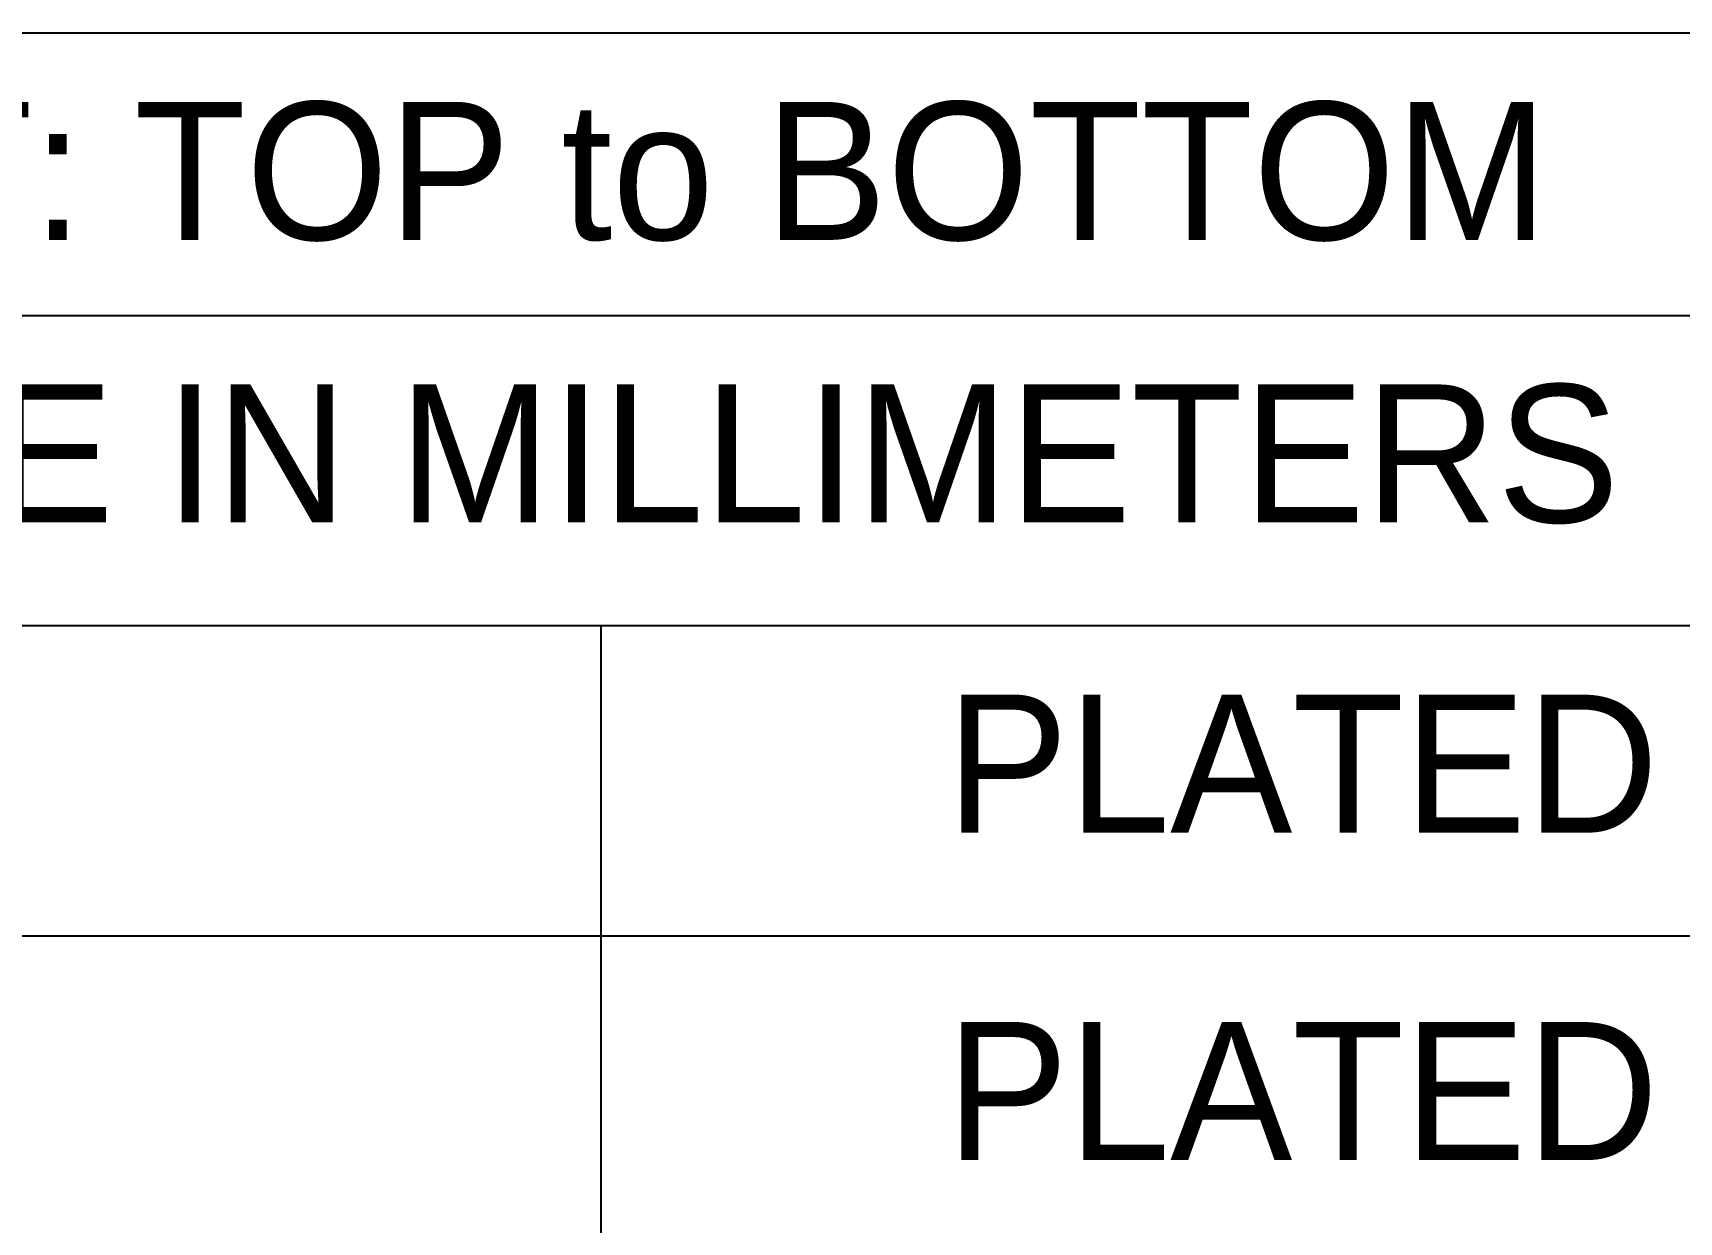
# Model space of a CAD drawing. Extents: x 0 to 323, y 0 to 320.
# Drawn here: x 58.57 to 96.44, y 292.95 to 320.31 of the extents above; entities that cross this region are included whole.
import ezdxf
from ezdxf.enums import TextEntityAlignment as Align

# ---------------------------------------------------------------- set-up
doc = ezdxf.new("R2010")
doc.units = 0
doc.header["$MEASUREMENT"] = 0
doc.layers.add('MANUFACTURING_NCLEGEND-1-6', color=8, linetype='CONTINUOUS')

msp = doc.modelspace()

# ---------------------------------------------------------------- linework, layer by layer
at = {"layer": 'MANUFACTURING_NCLEGEND-1-6'}
msp.add_lwpolyline([(0.763, 270.981), (0.763, 320.305), (123.597, 320.305), (123.597, 270.981)], close=True, dxfattribs=at)
for points in [[(0.763, 313.805), (123.597, 313.805)], [(0.763, 306.668), (123.597, 306.668)], [(71.629, 306.668), (71.629, 270.981)], [(0.763, 299.531), (123.597, 299.531)]]:
    msp.add_lwpolyline(points, dxfattribs=at)

# ---------------------------------------------------------------- texts
at = {"layer": 'MANUFACTURING_NCLEGEND-1-6', "width": 0.992}
for s, p in [('DRILL CHART: TOP to BOTTOM', (62.18, 315.543)), ('ALL UNITS ARE IN MILLIMETERS', (62.18, 309.043)), ('PLATED', (87.77, 301.906)), ('PLATED', (87.77, 294.374))]:
    msp.add_text(s, height=3.175, dxfattribs=at).set_placement(p, align=Align.CENTER)

doc.saveas('drawing.dxf')
